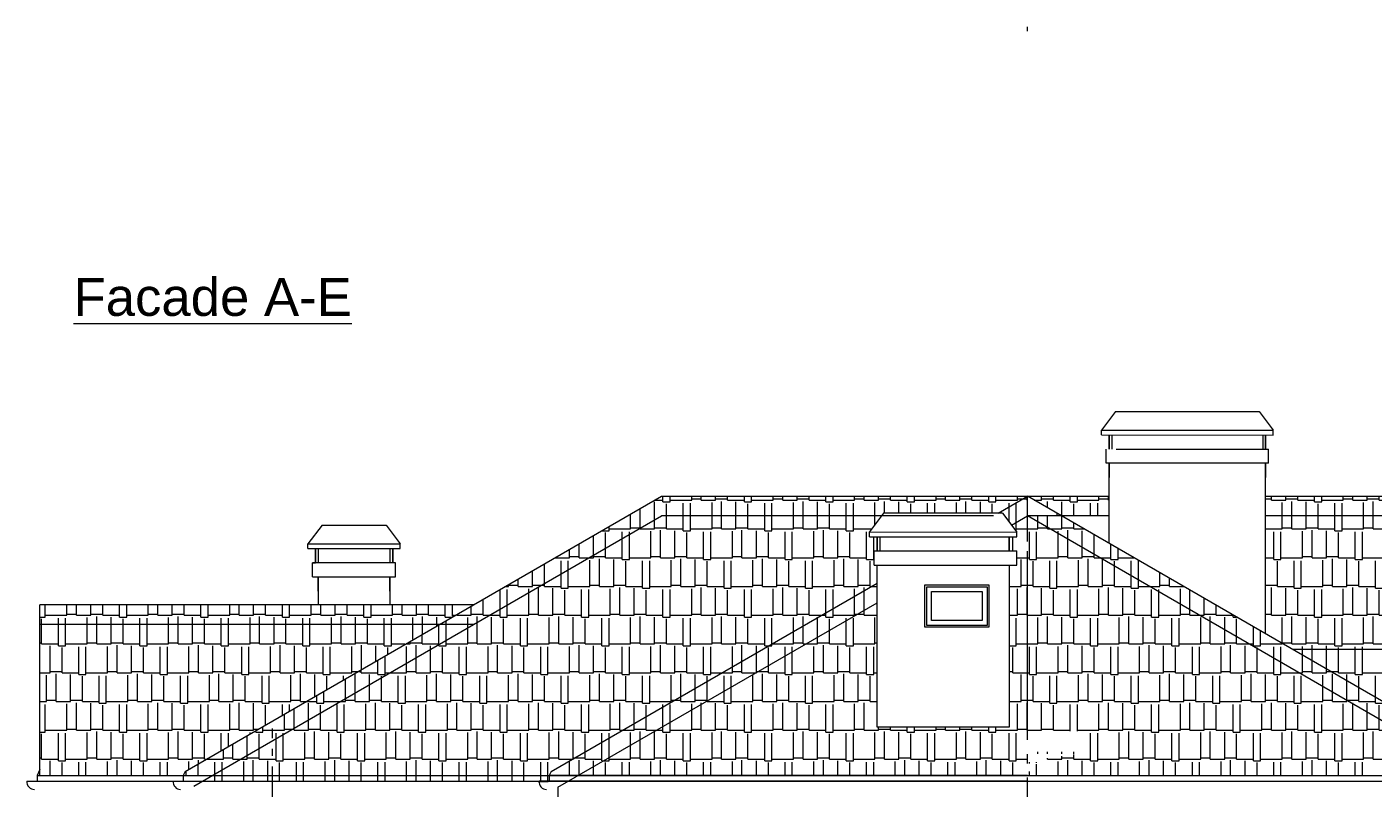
# Model space of a CAD drawing. Header units: millimetres. Extents: x -133165 to 20117, y 15722 to 63536.
# Drawn here: x -10612 to 3662, y 55471 to 63536 of the extents above; entities that cross this region are included whole.
import ezdxf

# ---------------------------------------------------------------- set-up
doc = ezdxf.new("R2010")
doc.units = ezdxf.units.MM
doc.linetypes.add('GOST2.303 5', pattern=[24, 20, -1.5, 1, -1.5])
doc.layers.get('0').update_dxf_attribs({"lineweight": 15})
doc.layers.add('axis', color=7, linetype='GOST2.303 5', lineweight=9)
doc.styles.add('style1', font='arial.ttf')
pattern_1 = [(0, (-12961.47, 0), (647.7, 304.8), [152.4, -127, 177.8, -76.2, 228.6, -101.6]), (0, (-12809.07, 12.7), (647.7, 304.8), [127, -482.6, 101.6, -152.4]), (0, (-12504.27, -19.05), (647.7, 304.8), [76.2, -787.4]), (90, (-12961.47, 0), (-215.9, 304.8), [292.1, -927.1]), (90, (-12809.07, 0), (-215.9, 304.8), [285.75, -933.45]), (90, (-12682.07, 0), (-215.9, 304.8), [266.7, -952.5]), (90, (-12504.27, -19.05), (-215.9, 304.8), [292.1, -927.1]), (90, (-12428.07, -19.05), (-215.9, 304.8), [292.1, -927.1]), (90, (-12199.47, 0), (-215.9, 304.8), [279.4, -939.8])]

msp = doc.modelspace()

# ---------------------------------------------------------------- hatches: boundary and pattern name
at = {"ltscale": 10}
h = msp.add_hatch(dxfattribs=at)
h.set_pattern_fill('AR-RSHKE', color=256, style=0)
h.set_pattern_definition(pattern_1)
edge = h.paths.add_edge_path()
edge.add_line((-2.8, 58562.8), (-3882.8, 58562.8))
edge.add_line((-3882.8, 58562.8), (-4884.2, 57984.6))
edge.add_line((-4884.2, 57984.6), (-4524.2, 57984.6))
edge.add_line((-4524.2, 57984.6), (-3882.8, 58355))
edge.add_line((-3882.8, 58355), (-1550, 58355))
edge.add_line((-1550, 58355), (-1528, 58384.3))
edge.add_line((-1528, 58384.3), (-267.1, 58384.3))
edge.add_line((-267.1, 58384.3), (-116.9, 58184))
edge.add_line((-116.9, 58184), (-117.1, 58184))
edge.add_line((-117.1, 58184), (-117.1, 58134))
edge.add_line((-117.1, 58134), (-197.1, 58134))
edge.add_line((-197.1, 58134), (-197.1, 57984.7))
edge.add_line((-197.1, 57984.7), (-117.1, 57984.7))
edge.add_line((-117.1, 57984.6), (-2.8, 57984.6))
edge.add_line((-2.8, 57984.6), (-2.8, 58562.8))
h = msp.add_hatch(dxfattribs=at)
h.set_pattern_fill('AR-RSHKE', color=256, style=0)
h.set_pattern_definition(pattern_1)
h.paths.add_polyline_path([(-3882.8, 58355), (-1550, 58355), (-1528, 58384.3), (-311.9, 58384.3), (-2.8, 58562.8), (-3882.8, 58562.8), (-4883.1, 57984.6), (-4524.2, 57984.6)])
h = msp.add_hatch(dxfattribs=at)
h.set_pattern_fill('ANGLE,_O', color=256, scale=100)
h.set_pattern_definition([(0, (-12961.5, 0), (0, 698.5), [508, -190.5]), (90, (-12961.5, 0), (-698.5, 4e-14), [508, -190.5])])
h.paths.add_polyline_path([(-2.8, 58562.8), (-2.8, 58355), (357.2, 58355)], flags=17)
h = msp.add_hatch(dxfattribs=at)
h.set_pattern_fill('AR-RSHKE', color=256, style=0)
h.set_pattern_definition(pattern_1)
h.paths.add_polyline_path([(862.2, 58355), (862.2, 58562.8), (-2.8, 58562.8), (357.2, 58355)])
h = msp.add_hatch(dxfattribs=at)
h.set_pattern_fill('AR-RSHKE', color=256, style=0)
h.set_pattern_definition(pattern_1)
h.paths.add_polyline_path([(2522.2, 58562.8), (2522.2, 58499.4), (2522.2, 58355), (3878.5, 58355), (3877.2, 58562.8)])
h = msp.add_hatch(dxfattribs=at)
h.set_pattern_fill('AR-RSHKE', color=256, style=0)
h.set_pattern_definition(pattern_1)
h.paths.add_polyline_path([(-1847.8, 57984.7), (-1597.8, 57984.7), (-1597.8, 58134.6), (-1677.8, 58134.6), (-1677.8, 58184.6), (-1677.7, 58184.6), (-1550, 58355), (-3882.8, 58355), (-4524.2, 57984.6), (-1847.8, 57984.6)])
h = msp.add_hatch(dxfattribs=at)
h.set_pattern_fill('AR-RSHKE', color=256, style=0)
h.set_pattern_definition(pattern_1)
h.paths.add_polyline_path([(638.7, 57984.6), (998.7, 57984.6), (357.2, 58355), (-2.8, 58355)])
h = msp.add_hatch(dxfattribs=at)
h.set_pattern_fill('AR-RSHKE', color=256, style=0)
h.set_pattern_definition(pattern_1)
h.paths.add_polyline_path([(638.7, 57984.6), (-2.8, 58355), (-2.8, 58085), (-2.8, 57984.6)], flags=17)
h = msp.add_hatch(dxfattribs=at)
h.set_pattern_fill('AR-RSHKE', color=256, style=0)
h.set_pattern_definition(pattern_1)
h.paths.add_polyline_path([(3880.8, 57984.6), (3878.5, 58354.2), (3877.2, 58355), (2522.2, 58355), (2522.2, 57984.6)])
h = msp.add_hatch(dxfattribs=at)
h.set_pattern_fill('AR-RSHKE', color=256, style=0)
h.set_pattern_definition(pattern_1)
h.paths.add_polyline_path([(-4524.2, 57984.6), (-8752.9, 55543.2), (-5073.4, 55543.2), (-5073.4, 55604.5), (-5052.8, 55647.2), (-1597.8, 57641.9), (-1597.8, 57834.6), (-1627.8, 57834.6), (-1627.8, 57984.6)])
h = msp.add_hatch(dxfattribs=at)
h.set_pattern_fill('AR-RSHKE', color=256, style=0)
h.set_pattern_definition(pattern_1)
h.paths.add_polyline_path([(-4524.2, 57984.6), (-4883.1, 57984.6), (-6232.6, 57204.6), (-5875.2, 57204.6)])
h = msp.add_hatch(dxfattribs=at)
h.set_pattern_fill('AR-RSHKE', color=256, style=0)
h.set_pattern_definition(pattern_1)
h.paths.add_polyline_path([(3874.8, 55604.5), (3905.5, 55667.8), (4317.5, 55860.7), (638.7, 57984.6), (-2.8, 57984.6), (-2.8, 57661.6), (387.2, 57661.6), (387.2, 57113.8), (-2.8, 57113.8), (-2.8, 55604.5)])
edge = h.paths.add_edge_path()
edge.add_line((-1153.3, 55604.5), (72.2, 55604.5))
edge.add_line((-2.8, 55604.5), (-2.8, 55854.5))
edge.add_line((51.1, 55834.6), (624.7, 55834.6))
edge.add_line((624.7, 55834.6), (624.7, 56074.1))
edge.add_line((624.7, 56074.1), (51.1, 56074.1))
edge.add_line((51.1, 56074.1), (51.1, 55834.6))
edge.add_line((-2.8, 55854.5), (678.5, 55854.5))
edge.add_line((-117.1, 55740.1), (-2.8, 55625.7))
edge.add_line((-2.8, 55625.7), (111.6, 55740.1))
h = msp.add_hatch(dxfattribs=at)
h.set_pattern_fill('AR-RSHKE', color=256, style=0)
h.set_pattern_definition(pattern_1)
h.paths.add_polyline_path([(-2.8, 57984.6), (-117.1, 57984.6), (-117.1, 57834.3), (-197.1, 57834.3), (-197.1, 57661.6), (-2.8, 57661.6)])
h = msp.add_hatch(dxfattribs=at)
h.set_pattern_fill('AR-RSHKE', color=256, style=0)
h.set_pattern_definition(pattern_1)
h.paths.add_polyline_path([(4317.5, 55860.7), (4516.3, 55953.7), (998.7, 57984.6), (638.7, 57984.6)])
h = msp.add_hatch(dxfattribs=at)
h.set_pattern_fill('AR-RSHKE', color=256, style=0)
h.set_pattern_definition(pattern_1)
h.paths.add_polyline_path([(2522.2, 57984.6), (2522.2, 57105), (2809.3, 56939.3), (6329.3, 56939.3), (6015.8, 57120.3), (3881, 57757.4), (3882.2, 57757.4), (3880.8, 57984.6)])
h = msp.add_hatch(dxfattribs=at)
h.set_pattern_fill('AR-RSHKE', color=256, style=0)
h.set_pattern_definition(pattern_1)
h.paths.add_polyline_path([(-1597.8, 57434.1), (-1597.8, 57641.9), (-5052.8, 55647.2), (-5073.4, 55604.5), (-4766.7, 55604.5)])
h = msp.add_hatch(dxfattribs=at)
h.set_pattern_fill('AR-RSHKE', color=256, style=0)
h.set_pattern_definition(pattern_1)
h.paths.add_polyline_path([(-2.8, 57661.6), (-197.1, 57661.6), (-197.1, 57113.8), (-2.8, 57113.8)])
h = msp.add_hatch(dxfattribs=at)
h.set_pattern_fill('AR-RSHKE', color=256, style=0)
h.set_pattern_definition(pattern_1)
h.paths.add_polyline_path([(-2.8, 57113.8), (387.2, 57113.8), (387.2, 57661.6), (-2.8, 57661.6)])
h = msp.add_hatch(dxfattribs=at)
h.set_pattern_fill('AR-RSHKE', color=256, style=0)
h.set_pattern_definition([(0, (422576.04, -0.0007), (647.7, 304.8), [152.4, -127, 177.8, -76.2, 228.6, -101.6]), (0, (422728.44, 12.7), (647.7, 304.8), [127, -482.6, 101.6, -152.4]), (0, (423033.24, -19.05), (647.7, 304.8), [76.2, -787.4]), (90, (422576.04, -0.0007), (-215.9, 304.8), [292.1, -927.1]), (90, (422728.44, -0.0007), (-215.9, 304.8), [285.75, -933.45]), (90, (422855.44, -0.0007), (-215.9, 304.8), [266.7, -952.5]), (90, (423033.24, -19.05), (-215.9, 304.8), [292.1, -927.1]), (90, (423109.44, -19.05), (-215.9, 304.8), [292.1, -927.1]), (90, (423338.04, -0.0007), (-215.9, 304.8), [279.4, -939.8])])
h.paths.add_polyline_path([(-10473.4, 57410), (-5894.4, 57410), (-9001, 55604.5), (-10473.4, 55604.5)])
h = msp.add_hatch(dxfattribs=at)
h.set_pattern_fill('AR-RSHKE', color=256, style=0)
h.set_pattern_definition(pattern_1)
h.paths.add_polyline_path([(-4766.7, 55604.5), (-2.8, 55604.5), (-2.8, 57113.8), (-197.1, 57113.8), (-197.1, 56114.6), (-1597.8, 56114.6), (-1597.8, 57434.1)])
h = msp.add_hatch(dxfattribs=at)
h.set_pattern_fill('AR-RSHKE', color=256, style=0)
h.set_pattern_definition(pattern_1)
h.paths.add_polyline_path([(-5875.2, 57204.6), (-6232.6, 57204.6), (-8007.8, 56178.6), (-8007.8, 55973.4)])
h = msp.add_hatch(dxfattribs=at)
h.set_pattern_fill('AR-RSHKE', color=256, style=0)
h.set_pattern_definition(pattern_1)
h.paths.add_polyline_path([(2809.3, 56939.3), (4516.3, 55953.7), (6460.4, 56863.6), (6329.3, 56939.3)])
h = msp.add_hatch(dxfattribs=at)
h.set_pattern_fill('AR-RSHKE', color=256, style=0)
h.set_pattern_definition(pattern_1)
h.paths.add_polyline_path([(-8934.9, 55642.7), (-8953.4, 55604.5), (-8007.8, 55604.5), (-8007.8, 56178.6)])

# ---------------------------------------------------------------- linework, layer by layer
for p, q in [((932.2, 59462.9), (782.2, 59262.9)), ((932.2, 59462.9), (1562.2, 59462.5)), ((992.2, 59462.9), (2452.5, 59462.1)), ((2452.5, 59462.1), (2602.2, 59262.5)), ((782.2, 59212.9), (782.2, 59262.9)), ((782.3, 59262.9), (2602.2, 59262.2)), ((2602.2, 59212.2), (2602.2, 59262.5)), ((782.2, 59212.9), (2602.2, 59212.2)), ((862.2, 59062.9), (862.2, 59212.9)), ((862.2, 59212.9), (862.2, 59062.9)), ((892.2, 59212.9), (892.2, 59062.9)), ((2492.2, 59212.3), (2492.2, 59062.5)), ((2522.2, 59062.5), (2522.2, 59212.5)), ((2522.2, 59212.5), (2522.2, 59062.5)), ((832.2, 58912.9), (832.2, 59062.9)), ((937.2, 59062.8), (2552.2, 59062.8)), ((2552.2, 58912.8), (2552.2, 59062.8)), ((2552.2, 58913), (832.2, 58912.9)), ((862.2, 58063.4), (862.2, 58912.9)), ((862.2, 58912.9), (862.2, 58762.9)), ((862.2, 58499.4), (862.2, 58912.9)), ((2522.2, 57105), (2522.2, 58913.1)), ((2522.2, 57105), (2522.2, 58912.9)), ((2522.2, 58912.9), (2522.2, 58762.9)), ((2522.2, 58499.4), (2522.2, 58912.9)), ((-8932.8, 55647.2), (-3882.8, 58562.8)), ((-3882.8, 58562.8), (107.2, 58562.8)), ((-311.9, 58384.3), (-2.8, 58562.8)), ((-2.8, 58562.8), (862.2, 58562.8)), ((4516.3, 55953.7), (-2.8, 58562.8)), ((2522.2, 58562.8), (3877.2, 58562.8)), ((-1527.8, 58384.6), (-1677.8, 58184.6)), ((-267.1, 58384.3), (-1528, 58384.3)), ((-267.1, 58384.3), (-117.1, 58184.3)), ((-8842.8, 55491.3), (-3882.8, 58355)), ((-7482.8, 58258.3), (-7632.8, 58058.3)), ((-7482.8, 58258.3), (-6802.7, 58257.8)), ((-6802.8, 58257.9), (-6652.8, 58057.9)), ((-362.8, 58355), (-3882.8, 58355)), ((-171.9, 58257.3), (-2.8, 58355)), ((4882.2, 55534.6), (-2.8, 58355)), ((862.2, 58355), (-2.8, 58355)), ((3882.2, 58355), (2522.2, 58355)), ((-1677.8, 58134.6), (-1677.8, 58184.6)), ((-1677.8, 58134.6), (-117.1, 58134)), ((-1677.7, 58184.6), (-117.1, 58184)), ((-1597.8, 57984.6), (-1597.8, 58134.6)), ((-1597.8, 58134.6), (-1597.8, 57984.6)), ((-1567.8, 58134.6), (-1567.8, 57984.6)), ((-197.1, 57984.3), (-197.1, 58134.3)), ((-197.1, 58134.3), (-197.1, 57984.3)), ((-117.1, 58134), (-117.1, 58184.3)), ((-7632.8, 58008.3), (-7632.8, 58058.3)), ((-7632.8, 58058.3), (-6652.8, 58057.9)), ((-7632.8, 58008.3), (-6652.8, 58008)), ((-7552.8, 57858.3), (-7552.8, 58008.3)), ((-7552.8, 58008.3), (-7552.8, 57858.3)), ((-7522.8, 58008.3), (-7522.8, 57858.3)), ((-6762.8, 58007.9), (-6762.8, 57857.9)), ((-6732.8, 57857.9), (-6732.8, 58007.9)), ((-6732.8, 58007.9), (-6732.8, 57857.9)), ((-6652.8, 58007.9), (-6652.8, 58057.9)), ((-1627.8, 57834.6), (-1627.8, 57984.6)), ((-1627.8, 57984.6), (-117.1, 57984.6)), ((-117.1, 57834.3), (-117.1, 57984.7)), ((-7582.8, 57708.3), (-7582.8, 57858.3)), ((-7582.8, 57858.3), (-7552.8, 57858.3)), ((-6702.8, 57858.3), (-7582.8, 57858.3)), ((-6702.8, 57707.9), (-6702.8, 57858.3)), ((-1627.8, 57834.6), (-117.1, 57834.3)), ((-7582.8, 57707.9), (-6702.8, 57707.9)), ((-7522.8, 57707.9), (-7522.8, 57410)), ((-7522.8, 57557.6), (-7522.8, 57707.6)), ((-6762.8, 57707.9), (-6762.8, 57410)), ((-6762.8, 57557.6), (-6762.8, 57707.6)), ((-5052.8, 55647.2), (-1597.8, 57641.9)), ((-10473.4, 55604.5), (-10473.4, 57411)), ((-5877.8, 57411), (-10473.4, 57411)), ((-4982.8, 55479.8), (-1597.8, 57434.1)), ((-5875.2, 57204.6), (-10473.4, 57204.6)), ((6622.2, 56939.3), (2809.3, 56939.3)), ((-10611.4, 55543.2), (-10503.4, 55543.2)), ((-10473.4, 55666.5), (-10503.4, 55604.5)), ((-10503.4, 55604.5), (3895.2, 55604.5)), ((-10503.4, 55604.5), (-10503.4, 55543.2)), ((-10503.4, 55543.2), (10192.9, 55543.2)), ((-8932.8, 55647.2), (-8953.4, 55604.5)), ((-8953.4, 55604.5), (-8953.4, 55543.2)), ((-5191.4, 55542.2), (-5083.4, 55542.2)), ((-2.8, 55543.2), (-5181.4, 55543.2)), ((-5052.8, 55647.2), (-5073.4, 55604.5)), ((-5073.4, 55604.5), (-5073.4, 55543.2)), ((-2.8, 55604.5), (-5073.4, 55604.5)), ((-123.4, 55604.5), (3874.8, 55604.5)), ((-2.8, 55543.2), (10192.9, 55543.2)), ((-4982.8, 55479.8), (-4982.8, 55378.2))]:
    msp.add_line(p, q, dxfattribs=at)
msp.add_lwpolyline([(-197.1, 57834.3), (-197.1, 56114.6), (-1597.8, 56114.6), (-1597.8, 57834.6)], dxfattribs=at)
for points in [[(-1091.3, 57623), (-411.3, 57623), (-411.3, 57175.3), (-1091.3, 57175.3)], [(-1071.3, 57603), (-431.3, 57603), (-431.3, 57195.3), (-1071.3, 57195.3)], [(-1021.3, 57553), (-481.3, 57553), (-481.3, 57245.3), (-1021.3, 57245.3)]]:
    msp.add_lwpolyline(points, close=True, dxfattribs=at)
for centre in [(-10532.9, 55535.5), (-8982.9, 55535.5), (-5102.9, 55535.5)]:
    msp.add_arc(centre, 78.9, 174.43397, 270, dxfattribs=at)
at = {"layer": 'axis', "color": 147, "lineweight": 0, "ltscale": 100}
for p, q in [((-2.8, 63490.4), (-2.8, 63536.3)), ((-2.8, 58085), (-2.8, 58562.8)), ((-2.8, 43981.2), (-2.8, 58562.8))]:
    msp.add_line(p, q, dxfattribs=at)
at = {"layer": 'axis', "color": 147, "lineweight": 0, "ltscale": 75}
msp.add_line((-8007.8, 50598.3), (-8007.8, 56101.2), dxfattribs=at)

# ---------------------------------------------------------------- texts
at = {"linetype": 'Continuous', "ltscale": 100, "insert": (-10117.1, 60874.7), "char_height": 400, "width": 25833.88, "attachment_point": 1, "style": 'style1'}
msp.add_mtext('{\\fArial|b0|i0|c0|p34;\\LFacade A-E}', dxfattribs=at)

doc.saveas('drawing.dxf')
